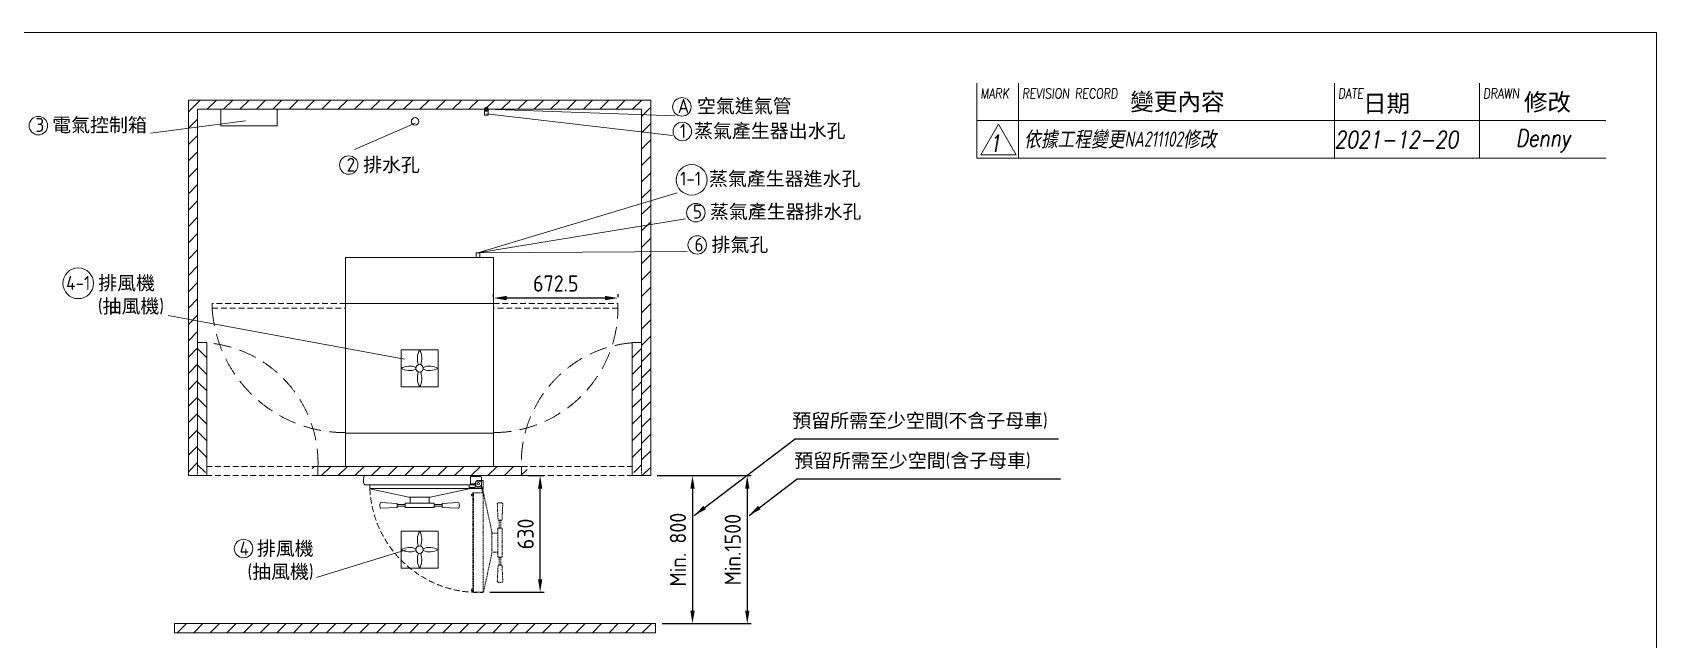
# Model space of a CAD drawing. Header units: millimetres. Extents: x -200897 to 27338, y 57 to 9327.
# Drawn here: x 18560 to 27338, y 6046 to 9327 of the extents above; entities that cross this region are included whole.
import ezdxf

# ---------------------------------------------------------------- set-up
doc = ezdxf.new("R2010")
doc.units = ezdxf.units.MM
doc.header["$MEASUREMENT"] = 0
doc.linetypes.add('HIDDEN', pattern=[9.525, 6.35, -3.175])
doc.layers.get('0').update_dxf_attribs({"lineweight": 20})
for name, color, linetype, lineweight in [('D', 3, 'Continuous', 13), ('F', 7, 'Continuous', 15), ('H', 2, 'HIDDEN', 15), ('S', 4, 'Continuous', 15), ('T', 4, 'Continuous', 15)]:
    doc.layers.add(name, color=color, linetype=linetype, lineweight=lineweight)
doc.styles.get("Standard").update_dxf_attribs({"font": 'KAIU.TTF'})
doc.styles.add('STU25', font='isocp2.shx')
doc.styles.add('Text', font='romans.shx', dxfattribs={"width": 0.8, "oblique": 10})
doc.dimstyles.new('STU25', dxfattribs={"dimscale": 35, "dimtxt": 2.5, "dimasz": 2, "dimexe": 0.6, "dimexo": 1, "dimgap": 1, "dimtad": 1, "dimdsep": 46, "dimtxsty": 'STU25', "dimcen": 2, "dimazin": 2, "dimtfac": 1, "dimtmove": 0, "dimatfit": 3, "dimfxl": 0, "dimtolj": 1, "dimtzin": 0, "dimarcsym": 0})
doc.dimstyles.new('STU25$7', dxfattribs={"dimscale": 35, "dimtxt": 2.5, "dimasz": 2, "dimexe": 1.25, "dimexo": 0.625, "dimgap": 1, "dimtad": 0, "dimdec": 4, "dimdsep": 46, "dimtxsty": 'STU25', "dimcen": 2.5, "dimazin": 2, "dimtfac": 1, "dimtdec": 4, "dimtmove": 0, "dimatfit": 3, "dimfxl": 0, "dimtolj": 1, "dimtzin": 0, "dimarcsym": 0})

# ---------------------------------------------------------------- blocks, each defined once
blk = doc.blocks.new('*D16')
at = {"layer": 'D', "color": 0, "lineweight": -2}
for p, q in [((21937.2, 6931.5), (22444.5, 6931.5)), ((22423.5, 6861.5), (22423.5, 6201.5)), ((21962.7, 6131.5), (22444.5, 6131.5))]:
    blk.add_line(p, q, dxfattribs=at)
at = {"layer": 'D', "color": 0}
for points in [[(22435.2, 6861.5), (22411.9, 6861.5), (22423.5, 6931.5)], [(22411.9, 6201.5), (22435.2, 6201.5), (22423.5, 6131.5)]]:
    blk.add_solid(points, dxfattribs=at)
at = {"layer": 'Defpoints', "color": 0}
for p in [(21902.2, 6931.5), (21927.7, 6131.5), (22423.5, 6131.5)]:
    blk.add_point(p, dxfattribs=at)
at = {"layer": 'D', "color": 0, "insert": (22344.8, 6531.5), "char_height": 87.5, "attachment_point": 5, "rotation": 90, "style": 'STU25'}
blk.add_mtext('\\A1;{\\Fisocp2.shx;Min.1500}', dxfattribs=at)
blk = doc.blocks.new('*D15')
at = {"layer": 'D', "color": 0, "lineweight": -2}
for p, q in [((21937.2, 6931.5), (22148.4, 6931.5)), ((22127.4, 6861.5), (22127.4, 6201.5)), ((21962.7, 6131.5), (22148.4, 6131.5))]:
    blk.add_line(p, q, dxfattribs=at)
at = {"layer": 'D', "color": 0}
for points in [[(22139.1, 6861.5), (22115.8, 6861.5), (22127.4, 6931.5)], [(22115.8, 6201.5), (22139.1, 6201.5), (22127.4, 6131.5)]]:
    blk.add_solid(points, dxfattribs=at)
at = {"layer": 'Defpoints', "color": 0}
for p in [(21902.2, 6931.5), (21927.7, 6131.5), (22127.4, 6131.5)]:
    blk.add_point(p, dxfattribs=at)
at = {"layer": 'D', "color": 0, "insert": (22048.7, 6531.5), "char_height": 87.5, "attachment_point": 5, "rotation": 90, "style": 'STU25'}
blk.add_mtext('\\A1;{\\Fisocp2.shx;Min. 800}', dxfattribs=at)
blk = doc.blocks.new('*D13')
at = {"layer": 'D', "color": 0, "lineweight": -2}
for p, q in [((21237.9, 6931.5), (21324.8, 6931.5)), ((21303.8, 6371.1), (21303.8, 6861.5)), ((21031.1, 6301.1), (21324.8, 6301.1))]:
    blk.add_line(p, q, dxfattribs=at)
at = {"layer": 'D', "color": 0}
for points in [[(21315.5, 6861.5), (21292.2, 6861.5), (21303.8, 6931.5)], [(21292.2, 6371.1), (21315.5, 6371.1), (21303.8, 6301.1)]]:
    blk.add_solid(points, dxfattribs=at)
at = {"layer": 'Defpoints', "color": 0}
for p in [(21202.9, 6931.5), (21303.8, 6931.5), (20996.1, 6301.1)]:
    blk.add_point(p, dxfattribs=at)
at = {"layer": 'D', "color": 0, "insert": (21225.1, 6616.3), "char_height": 87.5, "attachment_point": 5, "rotation": 90, "style": 'STU25'}
blk.add_mtext('\\A1;{\\Fisocp2.shx;630}', dxfattribs=at)
blk = doc.blocks.new('*D18')
at = {"layer": 'D', "color": 0, "lineweight": -2}
for p, q in [((21052.2, 7896.5), (21052.2, 7912.3)), ((21724.7, 7896.5), (21724.7, 7912.3)), ((21654.7, 7891.3), (21122.2, 7891.3))]:
    blk.add_line(p, q, dxfattribs=at)
at = {"layer": 'D', "color": 0}
for points in [[(21122.2, 7903), (21122.2, 7879.6), (21052.2, 7891.3)], [(21654.7, 7879.6), (21654.7, 7903), (21724.7, 7891.3)]]:
    blk.add_solid(points, dxfattribs=at)
at = {"layer": 'Defpoints', "color": 0}
for p in [(21052.2, 7891.3), (21052.2, 7861.5), (21724.7, 7861.5)]:
    blk.add_point(p, dxfattribs=at)
at = {"layer": 'D', "color": 0, "insert": (21388.4, 7970), "char_height": 87.5, "attachment_point": 5, "style": 'STU25'}
blk.add_mtext('\\A1;672.5', dxfattribs=at)

msp = doc.modelspace()

# ---------------------------------------------------------------- hatches: boundary and pattern name
msp.add_hatch(color=256).paths.add_polyline_path([(21012.665, 8922.213, 1), (21012.665, 8900.692, 1)])
at = {"layer": 'H', "ltscale": 5}
h = msp.add_hatch(dxfattribs=at)
h.set_pattern_fill('ANSI31', color=256, scale=500, style=0)
h.set_pattern_definition([(45, (237915.02, 23144.824), (-44.194174, 44.194174), [])])
h.paths.add_polyline_path([(19402.165, 6931.452), (19402.165, 8961.452), (21902.165, 8961.452), (21902.165, 6931.452), (21852.165, 6931.452), (21852.165, 6981.452), (21852.165, 8911.452), (19452.165, 8911.452), (19452.165, 6981.452), (19452.165, 6931.452)])
h = msp.add_hatch(dxfattribs=at)
h.set_pattern_fill('ANSI31', color=256, scale=20, angle=270, style=0)
h.set_pattern_definition([(315, (253463.114, 23079.315), (44.90128, 44.90128), [])])
h.paths.add_polyline_path([(19452.165, 7650.668), (19452.165, 6981.452), (19477.165, 6938.151), (19502.165, 6952.585), (19502.165, 7650.668)])
h = msp.add_hatch(dxfattribs=at)
h.set_pattern_fill('ANSI31', color=256, scale=20, angle=270, style=0)
h.set_pattern_definition([(225, (-212158.783, 23079.315), (-44.90128, 44.90128), [])])
h.paths.add_polyline_path([(21852.165, 7650.668), (21852.165, 6981.452), (21827.165, 6938.151), (21802.165, 6952.585), (21802.165, 7650.668)])
h = msp.add_hatch(dxfattribs=at)
h.set_pattern_fill('ANSI31', color=256, scale=20, style=0)
h.set_pattern_definition([(45, (253413.114, 23079.315), (-44.90128, 44.90128), [])])
h.paths.add_polyline_path([(21232.95, 6931.452), (21232.95, 6981.452), (20071.381, 6981.452), (20071.381, 6931.452)])
h = msp.add_hatch(dxfattribs=at)
h.set_pattern_fill('ANSI31', color=256, scale=20, style=0)
h.set_pattern_definition([(45, (237652.236, 23144.824), (-44.90128, 44.90128), [])])
h.paths.add_polyline_path([(19327.665, 6081.452), (19327.665, 6131.452), (21927.665, 6131.452), (21927.665, 6081.452)])

# ---------------------------------------------------------------- linework, layer by layer
at = {"linetype": 'Continuous'}
for p, q in [((21002.665, 8879.077), (21002.665, 8911.452)), ((21002.665, 8879.077), (21022.665, 8879.077)), ((21022.665, 8879.077), (21022.665, 8911.452)), ((20752.165, 7611.452), (20552.165, 7611.452)), ((20552.165, 7611.452), (20552.165, 7411.452)), ((20752.165, 7611.452), (20752.165, 7411.452)), ((20752.165, 7411.452), (20552.165, 7411.452)), ((20920.865, 6867.452), (20952.623, 6867.452)), ((20987.623, 6861.452), (20920.865, 6861.452)), ((20952.623, 6891.452), (20952.623, 6867.452)), ((20977.623, 6901.452), (20962.623, 6901.452)), ((20987.623, 6861.452), (20987.623, 6891.452)), ((20443.178, 6785.452), (20530.178, 6780.952)), ((20530.178, 6759.952), (20443.178, 6755.452)), ((20530.178, 6780.952), (20530.178, 6759.952)), ((20573.415, 6775.202), (20530.178, 6775.202)), ((20530.178, 6765.702), (20573.415, 6765.702)), ((20573.415, 6780.452), (20574.915, 6781.952)), ((20573.415, 6760.452), (20573.415, 6780.452)), ((20573.415, 6760.452), (20574.915, 6758.952)), ((20574.915, 6781.952), (20607.165, 6781.952)), ((20600.665, 6783.952), (20600.665, 6814.452)), ((20601.665, 6782.952), (20600.665, 6783.952)), ((20702.665, 6782.952), (20601.665, 6782.952)), ((20607.165, 6781.952), (20607.165, 6782.952)), ((20697.165, 6782.952), (20697.165, 6781.952)), ((20697.165, 6781.952), (20729.415, 6781.952)), ((20703.665, 6783.952), (20702.665, 6782.952)), ((20703.665, 6814.452), (20703.665, 6783.952)), ((20730.915, 6780.452), (20729.415, 6781.952)), ((20730.915, 6760.452), (20729.415, 6758.952)), ((20730.915, 6780.452), (20730.915, 6760.452)), ((20730.915, 6775.202), (20774.153, 6775.202)), ((20774.153, 6765.702), (20730.915, 6765.702)), ((20861.153, 6785.452), (20774.153, 6780.952)), ((20774.153, 6780.952), (20774.153, 6759.952)), ((20774.153, 6759.952), (20861.153, 6755.452)), ((20574.915, 6758.952), (20729.415, 6758.952)), ((20752.165, 6631.452), (20552.165, 6631.452)), ((20552.165, 6631.452), (20552.165, 6431.452)), ((20752.165, 6631.452), (20752.165, 6431.452)), ((20752.165, 6431.452), (20552.165, 6431.452))]:
    msp.add_line(p, q, dxfattribs=at)
for p, q in [((21052.165, 8111.452), (20252.165, 8111.452)), ((20252.165, 7861.452), (20252.165, 8111.452)), ((20977.165, 8136.452), (20957.165, 8136.452)), ((20957.165, 8111.452), (20957.165, 8136.452)), ((20977.165, 8111.452), (20977.165, 8136.452)), ((21052.165, 7861.452), (21052.165, 8111.452)), ((20252.165, 7861.452), (20252.165, 7161.452)), ((20252.165, 7861.452), (21052.165, 7861.452)), ((21052.165, 7861.452), (20252.165, 7861.452)), ((21052.165, 7861.452), (21052.165, 7161.452)), ((20252.165, 7161.452), (21052.165, 7161.452)), ((20252.165, 7161.452), (21052.165, 7161.452)), ((20252.165, 7161.452), (20252.165, 6981.452)), ((21052.165, 7161.452), (21052.165, 6981.452)), ((20252.165, 6931.452), (21052.165, 6931.452)), ((20349.665, 6919.452), (20349.665, 6893.452)), ((20942.665, 6931.452), (20361.665, 6931.452)), ((20942.665, 6881.452), (20361.665, 6881.452)), ((20383.465, 6860.252), (20383.465, 6881.452)), ((20383.465, 6860.252), (20594.665, 6814.452)), ((20383.728, 6861.452), (20920.603, 6861.452)), ((20920.865, 6860.252), (20709.665, 6814.452)), ((20920.865, 6881.452), (20920.865, 6861.452)), ((20927.659, 6926.452), (20981.623, 6926.452)), ((20927.659, 6886.452), (20927.659, 6926.452)), ((20927.659, 6886.452), (20947.623, 6886.452)), ((20947.623, 6926.452), (20981.623, 6926.452)), ((20947.623, 6886.452), (20950.049, 6886.452)), ((20972.123, 6871.452), (20968.623, 6871.452)), ((20971.623, 6871.452), (20968.623, 6871.452)), ((20987.623, 6920.452), (20987.623, 6887.452)), ((20709.665, 6814.452), (20594.665, 6814.452))]:
    msp.add_line(p, q)
msp.add_lwpolyline([(19578.362, 8911.452), (19578.362, 8821.855), (19883.051, 8821.855), (19883.051, 8911.452)], dxfattribs=at)
for centre, radius in [((21012.665, 8911.452), 10.761), ((20627.665, 8846.452), 20), ((20652.165, 7511.452), 20), ((20652.165, 7511.452), 20), ((20652.165, 7511.452), 20), ((20652.165, 7511.452), 20), ((20970.123, 6887.452), 6.45), ((20652.165, 6531.452), 20), ((20652.165, 6531.452), 20), ((20652.165, 6531.452), 20), ((20652.165, 6531.452), 20)]:
    msp.add_circle(centre, radius)
for centre, radius, start, end in [((20733.19, 7565.577), 93.11, 150.4818019, 201.9770324), ((20571.141, 7565.577), 93.11, 338.0229676, 29.5181981), ((20598.041, 7430.428), 93.11, 68.0229676, 119.5181981), ((20598.041, 7592.477), 93.11, 240.4818019, 291.9770324), ((20733.19, 7457.328), 93.11, 158.0229676, 209.5181981), ((20571.141, 7457.328), 93.11, 330.4818019, 21.9770324), ((20706.29, 7430.428), 93.11, 60.4818019, 111.9770324), ((20706.29, 7592.477), 93.11, 248.0229676, 299.5181981), ((20361.665, 6919.452), 12, 90, 180), ((20361.665, 6893.452), 12, 180, 270), ((20942.665, 6919.452), 12, 35.6853347, 90), ((20942.665, 6893.452), 12, 270, 320.4023845), ((20950.049, 6883.452), 3, 12.1531975, 90), ((20968.623, 6887.452), 16, 192.1531975, 270), ((20971.623, 6887.452), 16, 270, 0), ((20981.623, 6920.452), 6, 0, 90), ((20733.19, 6585.577), 93.11, 150.4818019, 201.9770324), ((20571.141, 6585.577), 93.11, 338.0229676, 29.5181981), ((20598.041, 6450.428), 93.11, 68.0229676, 119.5181981), ((20598.041, 6612.477), 93.11, 240.4818019, 291.9770324), ((20733.19, 6477.328), 93.11, 158.0229676, 209.5181981), ((20571.141, 6477.328), 93.11, 330.4818019, 21.9770324), ((20706.29, 6450.428), 93.11, 60.4818019, 111.9770324), ((20706.29, 6612.477), 93.11, 248.0229676, 299.5181981)]:
    msp.add_arc(centre, radius, start, end)
for centre, radius, start, end in [((20962.623, 6891.452), 10, 90, 180), ((20977.623, 6891.452), 10, 0, 90), ((20492.95, 6770.452), 55.773, 168.6471146, 191.3528854), ((20443.178, 6780.446), 5.007, 84.0781277, 168.6471146), ((20861.153, 6780.446), 5.007, 11.3528854, 95.9218723), ((20811.38, 6770.452), 55.773, 348.6471146, 11.3528854), ((20443.178, 6760.459), 5.007, 191.3528854, 270), ((20861.153, 6760.459), 5.007, 270, 348.6471146)]:
    msp.add_arc(centre, radius, start, end, dxfattribs=at)
at = {"layer": 'D'}
for p, q in [((21012.665, 8911.452), (22033.205, 8876.966)), ((21013.604, 8886.596), (22019.574, 8770.843)), ((19711.356, 8848.35), (19197.197, 8782.421)), ((20627.665, 8837.017), (20299.994, 8693.694)), ((20967.165, 8136.452), (22045.288, 8460.558)), ((20967.165, 8136.452), (22089.031, 8318.792)), ((20967.165, 8136.452), (22098.248, 8142.343)), ((20569.887, 7560.438), (19293.904, 7797.314)), ((20578.775, 6530.596), (20095.185, 6381.543))]:
    msp.add_line(p, q, dxfattribs=at)
for centre, radius in [((22069.955, 8924.482), 50), ((18591.489, 8823.218), 50), ((22072.339, 8791.635), 50), ((20269.211, 8610.134), 50), ((22122.883, 8530.25), 82.93), ((22145.472, 8352.539), 50), ((22152.883, 8178.515), 50), ((18806.961, 7971.014), 82.93), ((19700.668, 6537.563), 50)]:
    msp.add_circle(centre, radius, dxfattribs=at)
at = {"layer": 'F'}
msp.add_line((23664.379, 9052.744), (23664.379, 8647.744), dxfattribs=at)
at = {"layer": 'F', "color": 7}
for p, q in [((23889.379, 9052.744), (23889.379, 8647.744)), ((25597.549, 8647.744), (25597.549, 9052.744)), ((26381.277, 8647.744), (26381.277, 9052.744)), ((27064.368, 8850.244), (23664.379, 8850.244)), ((23664.379, 8647.744), (27064.368, 8647.744))]:
    msp.add_line(p, q, dxfattribs=at)
at = {"layer": 'F', "color": 6}
msp.add_lwpolyline([(14153.389, 9326.766), (14153.389, 56.766), (27338.389, 56.766), (27338.389, 9326.766)], close=True, dxfattribs=at)
msp.add_lwpolyline([(14153.389, 9326.766), (14153.389, 56.766), (27338.389, 56.766), (27338.389, 9326.766)], close=True, dxfattribs=at)
at = {"layer": 'F', "color": 7}
msp.add_lwpolyline([(23780.672, 8830.429), (23685.104, 8664.899), (23876.241, 8664.899)], close=True, dxfattribs=at)
at = {"layer": 'H', "ltscale": 5}
for p, q in [((20252.165, 7861.452), (19530.665, 7861.452)), ((19530.665, 7861.452), (19530.665, 7836.452)), ((19530.665, 7836.452), (20252.165, 7836.452)), ((21052.165, 7861.452), (21724.665, 7861.452)), ((21724.665, 7836.452), (21052.165, 7836.452)), ((21724.665, 7861.452), (21724.665, 7836.452)), ((20102.165, 6981.452), (19502.165, 6981.452)), ((21202.95, 6981.452), (21802.165, 6981.452)), ((20102.165, 6931.452), (19502.165, 6931.452)), ((21202.95, 6931.452), (21802.165, 6931.452))]:
    msp.add_line(p, q, dxfattribs=at)
at = {"layer": 'H'}
for p, q in [((19452.165, 6981.452), (19452.165, 6931.452)), ((21852.165, 6981.452), (21852.165, 6931.452)), ((19452.165, 6931.452), (19402.165, 6931.452)), ((20956.123, 6894.952), (20956.123, 6879.952)), ((20996.123, 6904.952), (20966.123, 6904.952)), ((20966.123, 6869.952), (20990.123, 6869.952)), ((20990.123, 6838.195), (20990.123, 6869.952)), ((20996.123, 6904.952), (20996.123, 6838.195)), ((21852.165, 6931.452), (21902.165, 6931.452)), ((20939.123, 6831.533), (20932.123, 6830.995)), ((20932.123, 6830.995), (20932.123, 6821.995)), ((20932.123, 6821.995), (20939.123, 6821.456)), ((20939.123, 6837.995), (20939.123, 6300.995)), ((20939.123, 6837.995), (20943.123, 6837.995)), ((20943.123, 6838.195), (20943.123, 6300.795)), ((20943.123, 6838.195), (20996.123, 6838.195)), ((20943.123, 6837.995), (20943.123, 6835.495)), ((20996.123, 6301.057), (20996.123, 6837.932)), ((20997.323, 6838.195), (21043.123, 6626.995)), ((21072.123, 6778.482), (21076.623, 6691.482)), ((21097.623, 6691.482), (21102.123, 6778.482)), ((21076.623, 6691.482), (21097.623, 6691.482)), ((21082.373, 6648.245), (21082.373, 6691.482)), ((21091.873, 6691.482), (21091.873, 6648.245)), ((21043.123, 6626.995), (21043.123, 6511.995)), ((21043.123, 6620.995), (21073.623, 6620.995)), ((21073.623, 6620.995), (21074.623, 6619.995)), ((21074.623, 6619.995), (21074.623, 6518.995)), ((21074.623, 6614.495), (21075.623, 6614.495)), ((21077.123, 6648.245), (21075.623, 6646.745)), ((21075.623, 6614.495), (21075.623, 6646.745)), ((21077.123, 6648.245), (21097.123, 6648.245)), ((21097.123, 6648.245), (21098.623, 6646.745)), ((21098.623, 6492.245), (21098.623, 6646.745)), ((20997.323, 6300.795), (21043.123, 6511.995)), ((21073.623, 6517.995), (21043.123, 6517.995)), ((21074.623, 6518.995), (21073.623, 6517.995)), ((21075.623, 6524.495), (21074.623, 6524.495)), ((21075.623, 6492.245), (21075.623, 6524.495)), ((21072.123, 6360.507), (21076.623, 6447.507)), ((21077.123, 6490.745), (21075.623, 6492.245)), ((21076.623, 6447.507), (21097.623, 6447.507)), ((21097.123, 6490.745), (21077.123, 6490.745)), ((21082.373, 6490.745), (21082.373, 6447.507)), ((21091.873, 6447.507), (21091.873, 6490.745)), ((21097.123, 6490.745), (21098.623, 6492.245)), ((21097.623, 6447.507), (21102.123, 6360.507)), ((20932.123, 6316.995), (20939.123, 6317.533)), ((20932.123, 6307.995), (20932.123, 6316.995)), ((20939.123, 6307.456), (20932.123, 6307.995)), ((20939.123, 6300.995), (20943.123, 6300.995)), ((20943.123, 6303.495), (20943.123, 6300.995)), ((20997.323, 6300.795), (20943.123, 6300.795))]:
    msp.add_line(p, q, dxfattribs=at)
at = {"layer": 'H', "ltscale": 15}
for centre, radius, start, end in [((20248.782, 7883.663), 719.667, 183.761362, 270.2693496), ((21048.678, 7839.992), 675.997, 270.2956032, 359.6999839), ((19449.554, 6998.097), 653.608, 358.5407222, 85.3830663), ((21854.885, 6998.767), 652.949, 94.631157, 181.5194828)]:
    msp.add_arc(centre, radius, start, end, dxfattribs=at)
at = {"layer": 'H', "ltscale": 5}
msp.add_arc((20970.123, 6887.452), 587.288, 182.6545812, 272.6545812, dxfattribs=at)
at = {"layer": 'H'}
for centre, radius, start, end in [((20966.123, 6894.952), 10, 90, 180), ((20966.123, 6879.952), 10, 180, 270), ((21077.129, 6778.482), 5.007, 101.3528854, 185.9218723), ((21087.123, 6728.71), 55.773, 78.6471146, 101.3528854), ((21097.116, 6778.482), 5.007, 0, 78.6471146), ((21077.129, 6360.507), 5.007, 174.0781277, 258.6471146), ((21087.123, 6410.28), 55.773, 258.6471146, 281.3528854), ((21097.116, 6360.507), 5.007, 281.3528854, 360)]:
    msp.add_arc(centre, radius, start, end, dxfattribs=at)
at = {"layer": 'S', "linetype": 'Continuous'}
for p, q in [((19402.165, 8961.452), (19402.165, 6931.452)), ((19402.165, 8961.452), (21902.165, 8961.452)), ((21902.165, 8961.452), (21902.165, 6931.452)), ((19452.165, 8911.452), (19452.165, 6981.452)), ((19452.165, 8911.452), (21852.165, 8911.452)), ((21852.165, 8911.452), (21852.165, 6981.452)), ((20102.165, 6981.452), (21202.95, 6981.452)), ((19502.165, 6931.452), (19402.165, 6931.452)), ((19402.165, 6931.452), (19481.033, 6931.452)), ((20102.165, 6931.452), (21202.95, 6931.452)), ((21802.165, 6931.452), (21902.165, 6931.452))]:
    msp.add_line(p, q, dxfattribs=at)
at = {"layer": 'S'}
for p, q in [((19452.165, 7650.668), (19452.165, 6981.452)), ((19502.165, 7650.668), (19452.165, 7650.668)), ((19502.165, 6931.452), (19502.165, 7650.668)), ((21802.165, 6931.452), (21802.165, 7650.668)), ((21802.165, 7650.668), (21852.165, 7650.668)), ((20102.165, 6931.452), (20102.165, 6981.452)), ((21202.95, 6931.452), (21202.95, 6981.452)), ((19327.665, 6131.452), (21927.665, 6131.452)), ((19327.665, 6131.452), (19327.665, 6081.452)), ((19327.665, 6081.452), (21927.665, 6081.452)), ((21927.665, 6131.452), (21927.665, 6081.452))]:
    msp.add_line(p, q, dxfattribs=at)

# ---------------------------------------------------------------- texts
at = {"layer": 'D', "char_height": 75, "attachment_point": 1}
for s, insert in [('{\\Fisocp2.shx;\\C3;A \\f標楷體|b0|i0|c136|p65;空氣進氣管}', (22048.239, 8967.125)), ('{\\C3;預留所需至少空間\\Fisocp2.shx;(\\f標楷體|b0|i0|c136|p65;不含子母車\\Fisocp2.shx;)}', (22667.184, 7266.886)), ('{\\C3;預留所需至少空間\\Fisocp2.shx;(\\f標楷體|b0|i0|c136|p65;含子母車\\Fisocp2.shx;)}', (22677.399, 7050.967))]:
    msp.add_mtext(s, dxfattribs=dict(at, insert=insert))
at = {"layer": 'D', "char_height": 75, "attachment_point": 1, "style": 'STU25'}
for s, insert in [('{\\C3;3 \\f標楷體|b0|i0|c136|p65;電氣控制箱}', (18575.984, 8864.404)), ('{\\C3;1 \\f標楷體|b0|i0|c136|p65;蒸氣產生器出水孔}', (22059.426, 8832.899)), ('{\\C3;2 \\f標楷體|b0|i0|c136|p65;排水孔}', (20257.769, 8649.202)), ('{\\C3;1-1 \\f標楷體|b0|i0|c136|p65;蒸氣產生器進水孔}', (22060.306, 8574.333)), ('{\\C3;5 \\f標楷體|b0|i0|c136|p65;蒸氣產生器排水孔}', (22129.776, 8396.303)), ('{\\C3;6 \\f標楷體|b0|i0|c136|p65;排氣孔}', (22138.323, 8217.451)), ('{\\C3;4-1 \\f標楷體|b0|i0|c136|p65;排風機\\P\\Fisocp2.shx;    (\\f標楷體|b0|i0|c136|p65;抽風機\\Fisocp2.shx;)}', (18741.883, 8010.321)), ('{\\C3;4 \\f標楷體|b0|i0|c136|p65;排風機\\P\\Fisocp2.shx; (\\f標楷體|b0|i0|c136|p65;抽風機\\Fisocp2.shx;)}', (19679.149, 6575.514))]:
    msp.add_mtext(s, dxfattribs=dict(at, insert=insert))
at = {"layer": 'F', "color": 1, "lineweight": 15, "style": 'Text', "oblique": 5, "width": 0.8}
for s, p in [('MARK', (23684.281, 8970.261)), ('REVISION RECORD', (23909.281, 8970.261)), ('DATE', (25617.451, 8970.261)), ('DRAWN', (26401.179, 8970.261))]:
    msp.add_text(s, height=54, dxfattribs=at).set_placement(p)
at = {"layer": 'F', "lineweight": -3}
for s, p in [('變更內容', (24493.713, 8905.776)), ('日期', (25751.895, 8896.876)), ('修改', (26621.101, 8903.996))]:
    msp.add_text(s, height=93.4085, dxfattribs=at).set_placement(p)
at = {"layer": 'T', "lineweight": 20, "style": 'Text', "oblique": 10, "width": 0.8}
for s, p in [('2021-12-20', (25597.549, 8701.972)), ('Denny', (26577.902, 8710.236)), ('1', (23731.13, 8681.299))]:
    msp.add_text(s, height=92, dxfattribs=at).set_placement(p)
at = {"layer": 'T', "linetype": 'Continuous', "lineweight": 20, "insert": (23920.741, 8791.857), "char_height": 82.79908, "attachment_point": 1, "style": 'Text'}
msp.add_mtext('{\\fDFKai-SB|b0|i0|c136|p65;依據工程變更\\Fisocp2.shx|c136;NA211102\\fDFKai-SB|b0|i0|c136|p65;修改}', dxfattribs=at)

# ---------------------------------------------------------------- dimensions: what is measured, and where the dimension line sits
at = {"layer": 'D'}
dim = msp.add_linear_dim(base=(21052.165, 7891.286), p1=(21724.665, 7861.452), p2=(21052.165, 7861.452), dimstyle='STU25', dxfattribs=at)
dim.commit()
dim.dimension.update_dxf_attribs({"geometry": '*D18', "text_midpoint": (21388.415, 7970.036)})
dim = msp.add_linear_dim(base=(21303.822, 6931.452), p1=(20996.123, 6301.057), p2=(21202.95, 6931.452), angle=90, text='{\\Fisocp2.shx;630}', dimstyle='STU25', dxfattribs=at)
dim.commit()
dim.dimension.update_dxf_attribs({"geometry": '*D13', "text_midpoint": (21225.072, 6616.255)})
for base, text, picture, middle in [((22423.536, 6131.452), '{\\Fisocp2.shx;Min.1500}', '*D16', (22423.536, 6531.452)), ((22127.431, 6131.452), '{\\Fisocp2.shx;Min. <>}', '*D15', (22127.431, 6531.452))]:
    dim = msp.add_linear_dim(base=base, p1=(21902.165, 6931.452), p2=(21927.665, 6131.452), angle=90, text=text, dimstyle='STU25', dxfattribs=at)
    dim.commit()
    dim.dimension.update_dxf_attribs({"geometry": picture, "text_midpoint": middle, "dimtype": 160})

# ---------------------------------------------------------------- leaders
for points in [[(22136.926, 6716.564), (22682.092, 7130.314), (24106.395, 7130.314)], [(22433.031, 6716.564), (22692.308, 6914.394), (24116.611, 6914.394)]]:
    msp.add_leader(points, dimstyle='STU25$7', override={"dimgap": 1, "dimtad": 0}, dxfattribs=at)

doc.saveas('drawing.dxf')
